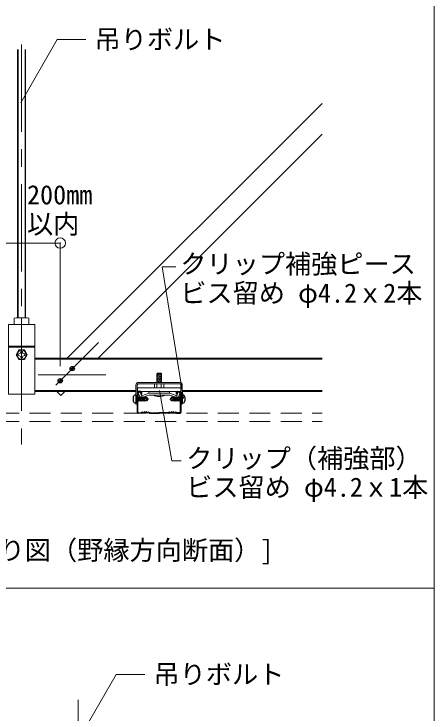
# Model space of a CAD drawing. Units: millimetres on the paper, enlarged 40 times, with parts at other scales. Extents: x -7800 to 7800, y -5387 to 5300.
# Drawn here: x -1041 to -78, y -2048 to -445 of the extents above; entities that cross this region are included whole.
import ezdxf
from ezdxf.enums import TextEntityAlignment as Align

# ---------------------------------------------------------------- set-up
doc = ezdxf.new("R2010")
doc.units = ezdxf.units.MM
doc.header["$LTSCALE"] = 40
doc.header["$PDMODE"] = 32
doc.header["$PDSIZE"] = 24
for name, pattern in [('CHAIN1', [8, 5, -1, 1, -1]), ('DASHED1', [1.8, 1.2, -0.6]), ('DASHED2', [3, 2, -1])]:
    doc.linetypes.add(name, pattern=pattern)
for name, color, linetype, lineweight in [('5-0_中心線', 4, 'CHAIN1', 9), ('5-1_吊り材', 7, 'Continuous', 18), ('5-2_野縁受け', 3, 'Continuous', 18), ('5-3_野縁', 2, 'Continuous', 25), ('5-4_ブレース・補強材', 4, 'Continuous', 9), ('5-5_寸法', 4, 'Continuous', 9), ('5-6_文字・矢印', 7, 'Continuous', 18), ('5-A_クリップ', 7, 'Continuous', 18), ('5-B_補強金具・金具・その他', 3, 'Continuous', 18), ('5-C_ビス・アンカーボルト・強調図形', 2, 'Continuous', 25), ('5-D_パネル', 4, 'DASHED1', 9), ('F-3_野縁受け', 7, 'Continuous', 18)]:
    doc.layers.add(name, color=color, linetype=linetype, lineweight=lineweight)
doc.styles.add('ＭＳ ゴシック', font='')
doc.styles.get('ＭＳ ゴシック').set_extended_font_data('MS Gothic')

msp = doc.modelspace()

# ---------------------------------------------------------------- linework, layer by layer
at = {"layer": '5-0_中心線'}
for p, q in [((-1023.72, -515.1), (-1023.72, -1432.09)), ((-847.56, -1198.1), (-945.14, -1295.67)), ((-985.47, -1272.26), (-830.66, -1272.26)), ((-893.88, -2017.16), (-893.88, -2606.82))]:
    msp.add_line(p, q, dxfattribs=at)
at = {"layer": '5-1_吊り材'}
for p, q in [((-1032.72, -1141.26), (-1032.72, -526.43)), ((-1031.59, -1141.26), (-1031.59, -526.43)), ((-1015.84, -526.43), (-1015.84, -1141.26)), ((-1014.72, -526.43), (-1014.72, -1141.26)), ((-1040.52, -1142.06), (-1040.52, -1156.66)), ((-1015.32, -1141.26), (-1032.12, -1141.26)), ((-1023.72, -1142.06), (-1023.72, -1156.66)), ((-1006.92, -1142.06), (-1006.92, -1156.66)), ((-1053.72, -1156.66), (-993.72, -1156.66)), ((-993.72, -1156.66), (-993.72, -1316.66)), ((-1053.72, -1206.26), (-993.72, -1206.26)), ((-1053.72, -1209.03), (-993.72, -1209.03)), ((-1026.72, -1223.26), (-1030.3, -1224.35)), ((-1026.72, -1229.26), (-1030.3, -1228.18)), ((-1026.72, -1223.26), (-1025.63, -1219.68)), ((-1026.72, -1229.26), (-1025.63, -1232.84)), ((-1020.72, -1223.26), (-1021.8, -1219.68)), ((-1020.72, -1229.26), (-1021.8, -1232.84)), ((-1020.72, -1223.26), (-1017.14, -1224.35)), ((-1020.72, -1229.26), (-1017.14, -1228.18))]:
    msp.add_line(p, q, dxfattribs=at)
msp.add_lwpolyline([(-993.72, -1316.66), (-1053.72, -1316.66), (-1053.72, -1156.66)], dxfattribs=at)
msp.add_lwpolyline([(-1030.07, -1215.26), (-1017.37, -1215.26), (-1011.02, -1226.26), (-1017.37, -1237.26), (-1030.07, -1237.26), (-1036.42, -1226.26)], close=True, dxfattribs=at)
msp.add_circle((-1023.72, -1226.26), 10.48, dxfattribs=at)
for centre, radius, start, end in [((-1032.12, -1185.77), 44.51, 79.1199, 100.88008), ((-1015.32, -1185.77), 44.51, 79.1199, 100.88008), ((-1029.72, -1226.26), 2, 106.87448, 253.1255), ((-1023.72, -1220.26), 2, 16.87448, 163.1255), ((-1023.72, -1232.26), 2, 196.87448, 343.1255), ((-1017.72, -1226.26), 2, 286.87448, 73.1255)]:
    msp.add_arc(centre, radius, start, end, dxfattribs=at)
at = {"layer": '5-2_野縁受け'}
for p, q in [((-993.72, -1234.26), (-334.52, -1234.26)), ((-993.72, -1236.66), (-334.52, -1236.66)), ((-993.72, -1307.86), (-761.62, -1307.86)), ((-993.72, -1310.26), (-761.62, -1310.26)), ((-655.22, -1307.86), (-334.52, -1307.86)), ((-655.22, -1310.26), (-334.52, -1310.26))]:
    msp.add_line(p, q, dxfattribs=at)
at = {"layer": '5-3_野縁'}
for p, q in [((-758.42, -1312.26), (-758.42, -1358.18)), ((-757.42, -1358.22), (-757.42, -1312.26)), ((-750.42, -1310.26), (-756.42, -1310.26)), ((-750.42, -1311.26), (-756.42, -1311.26)), ((-749.42, -1316.26), (-749.42, -1312.26)), ((-748.42, -1316.26), (-748.42, -1312.26)), ((-668.42, -1316.26), (-668.42, -1312.26)), ((-667.42, -1316.26), (-667.42, -1312.26)), ((-666.42, -1310.26), (-660.42, -1310.26)), ((-666.42, -1311.26), (-660.42, -1311.26)), ((-659.42, -1358.22), (-659.42, -1312.26)), ((-658.42, -1312.26), (-658.42, -1358.18)), ((-749.42, -1316.26), (-748.42, -1316.26)), ((-667.42, -1316.26), (-668.42, -1316.26)), ((-756.42, -1359.26), (-749.25, -1359.26)), ((-756.42, -1359.26), (-749.25, -1359.26)), ((-749.25, -1360.26), (-756.42, -1360.26)), ((-749.25, -1360.26), (-756.42, -1360.26)), ((-747.13, -1357.56), (-748.54, -1358.97)), ((-748.54, -1358.97), (-747.13, -1357.56)), ((-746.42, -1358.26), (-747.83, -1359.68)), ((-746.42, -1358.26), (-747.83, -1359.68)), ((-732.42, -1358.26), (-731.01, -1359.68)), ((-731.71, -1357.56), (-730.3, -1358.97)), ((-729.59, -1359.26), (-708.42, -1359.26)), ((-729.59, -1360.26), (-708.42, -1360.26)), ((-687.24, -1359.26), (-708.42, -1359.26)), ((-687.24, -1360.26), (-708.42, -1360.26)), ((-685.12, -1357.56), (-686.54, -1358.97)), ((-684.42, -1358.26), (-685.83, -1359.68)), ((-670.42, -1358.26), (-669, -1359.68)), ((-670.42, -1358.26), (-669, -1359.68)), ((-669.71, -1357.56), (-668.29, -1358.97)), ((-668.29, -1358.97), (-669.71, -1357.56)), ((-660.42, -1359.26), (-667.59, -1359.26)), ((-660.42, -1359.26), (-667.59, -1359.26)), ((-667.59, -1360.26), (-660.42, -1360.26)), ((-667.59, -1360.26), (-660.42, -1360.26))]:
    msp.add_line(p, q, dxfattribs=at)
for centre, radius, start, end in [((-756.42, -1312.26), 2, 90.00299, 180.00299), ((-756.42, -1312.26), 1, 90.00299, 180.00299), ((-750.42, -1312.26), 2, 0.00299, 90.00299), ((-750.42, -1312.26), 1, 0.00299, 90.00299), ((-666.42, -1312.26), 2, 89.99699, 179.99699), ((-666.42, -1312.26), 1, 89.99699, 179.99699), ((-660.42, -1312.26), 2, 359.99699, 89.99699), ((-660.42, -1312.26), 1, 359.99699, 89.99699), ((-756.42, -1358.26), 2, 177.476, 270), ((-756.42, -1358.26), 2, 177.476, 270), ((-756.42, -1358.26), 1, 177.476, 270), ((-756.42, -1358.26), 1, 177.476, 270), ((-749.25, -1358.26), 1, 270, 314.99998), ((-749.25, -1358.26), 1, 269.99998, 314.99998), ((-749.25, -1358.26), 2, 270, 314.99998), ((-749.25, -1358.26), 2, 270, 315), ((-746.42, -1358.26), 1, 46.39717, 135), ((-743.92, -1355.64), 3.62, 226.39717, 313.60281), ((-743.92, -1355.64), 2.62, 226.39717, 313.60281), ((-741.42, -1358.26), 1, 36.86989, 133.60281), ((-739.42, -1356.76), 2.5, 216.86989, 323.1301), ((-739.42, -1356.76), 1.5, 216.86989, 323.1301), ((-737.42, -1358.26), 1, 46.39717, 143.1301), ((-737.42, -1358.26), 1, 36.86989, 143.1301), ((-734.92, -1355.64), 3.62, 226.39717, 313.60281), ((-734.92, -1355.64), 2.62, 226.39717, 313.60281), ((-732.42, -1358.26), 1, 44.99998, 133.60281), ((-729.59, -1358.26), 2, 225, 270), ((-729.59, -1358.26), 1, 225, 270), ((-687.24, -1358.26), 1, 270, 315), ((-687.24, -1358.26), 2, 270, 315), ((-684.42, -1358.26), 1, 46.39719, 135.00002), ((-681.92, -1355.64), 3.62, 226.39719, 313.60283), ((-681.92, -1355.64), 2.62, 226.39719, 313.60283), ((-679.42, -1358.26), 1, 36.8699, 143.13011), ((-679.42, -1358.26), 1, 36.8699, 133.60283), ((-677.42, -1356.76), 2.5, 216.8699, 323.13011), ((-677.42, -1356.76), 1.5, 216.8699, 323.13011), ((-675.42, -1358.26), 1, 46.39719, 143.13011), ((-672.92, -1355.64), 3.62, 226.39719, 313.60283), ((-672.92, -1355.64), 2.62, 226.39719, 313.60283), ((-670.42, -1358.26), 1, 45, 133.60283), ((-667.59, -1358.26), 2, 225.00002, 270), ((-667.59, -1358.26), 2, 225, 270), ((-667.59, -1358.26), 1, 225.00002, 270), ((-667.59, -1358.26), 1, 225, 270), ((-660.42, -1358.26), 2, 269.99997, 2.524), ((-660.42, -1358.26), 2, 270, 2.524), ((-660.42, -1358.26), 1, 269.99997, 2.524), ((-660.42, -1358.26), 1, 270, 2.524)]:
    msp.add_arc(centre, radius, start, end, dxfattribs=at)
at = {"layer": '5-4_ブレース・補強材'}
for p, q in [((-334.52, -649.7), (-919.08, -1234.26)), ((-334.52, -720.41), (-848.37, -1234.26)), ((-942.93, -1310.26), (-933.65, -1319.54)), ((-924.37, -1310.26), (-933.65, -1319.54))]:
    msp.add_line(p, q, dxfattribs=at)
at = {"layer": '5-5_寸法'}
for p, q in [((-1023.72, -970.02), (-935.2, -970.02)), ((-935.2, -970.02), (-935.2, -1252.07))]:
    msp.add_line(p, q, dxfattribs=at)
msp.add_lwpolyline([(-1023.72, -970.02), (-1112.24, -970.02), (-1112.24, -1252.07)], dxfattribs=at)
at = {"layer": '5-5_寸法', "color": 7}
msp.add_point((-935.2, -970.02), dxfattribs=at)
at = {"layer": '5-6_文字・矢印'}
for p, q in [((-652.37, -1326.17), (-701.5, -1024.37)), ((-701.5, -1024.37), (-670.05, -1024.37))]:
    msp.add_line(p, q, dxfattribs=at)
for points in [[(-1025.69, -648.5), (-941.95, -503.46), (-876.1, -503.46)], [(-707.81, -1307.98), (-679.35, -1469.39), (-657.97, -1469.39)], [(-890.56, -2104.13), (-806.82, -1959.09), (-740.97, -1959.09)]]:
    msp.add_lwpolyline(points, dxfattribs=at)
at = {"layer": '5-A_クリップ'}
for p, q in [((-702.36, -1271), (-714.36, -1272.68)), ((-714.36, -1272.68), (-712.86, -1273.47)), ((-702.36, -1273), (-714.36, -1274.68)), ((-714.36, -1274.68), (-712.86, -1275.47)), ((-702.36, -1275), (-714.36, -1276.68)), ((-714.36, -1276.68), (-712.86, -1277.47)), ((-702.36, -1277), (-714.36, -1278.68)), ((-714.36, -1278.68), (-712.86, -1279.47)), ((-702.36, -1279), (-714.36, -1280.68)), ((-714.36, -1280.68), (-712.86, -1281.47)), ((-702.36, -1281), (-714.36, -1282.68)), ((-712.86, -1268.68), (-703.86, -1268.68)), ((-712.86, -1289.5), (-712.86, -1268.68)), ((-702.36, -1269), (-703.86, -1268.68)), ((-703.86, -1289.5), (-703.86, -1268.74)), ((-702.36, -1271), (-703.86, -1270.21)), ((-702.36, -1273), (-703.86, -1272.21)), ((-702.36, -1275), (-703.86, -1274.21)), ((-702.36, -1277), (-703.86, -1276.21)), ((-702.36, -1279), (-703.86, -1278.21)), ((-702.36, -1281), (-703.86, -1280.21)), ((-702.36, -1283), (-703.86, -1282.21)), ((-719.36, -1294.7), (-719.36, -1301.7)), ((-718.02, -1293.03), (-718.96, -1293.5)), ((-718.02, -1293.03), (-718.96, -1293.5)), ((-717.36, -1292.7), (-699.36, -1292.7)), ((-716.64, -1292.88), (-713.36, -1293.7)), ((-716.64, -1292.88), (-713.36, -1293.7)), ((-714.36, -1282.68), (-712.86, -1283.47)), ((-702.36, -1283), (-714.36, -1284.68)), ((-714.36, -1284.68), (-712.86, -1285.47)), ((-702.36, -1285), (-714.36, -1286.68)), ((-714.36, -1286.68), (-712.86, -1287.47)), ((-702.36, -1287), (-714.36, -1288.68)), ((-714.36, -1288.68), (-712.86, -1289.47)), ((-713.36, -1293.7), (-713.36, -1293.74)), ((-713.36, -1293.74), (-713.36, -1301.7)), ((-702.36, -1289), (-705.96, -1289.5)), ((-703.92, -1293.49), (-703.36, -1293.69)), ((-703.92, -1293.49), (-703.36, -1293.69)), ((-702.36, -1285), (-703.86, -1284.21)), ((-702.36, -1287), (-703.86, -1286.21)), ((-702.36, -1289), (-703.86, -1288.21)), ((-700.07, -1292.88), (-703.36, -1293.69)), ((-700.07, -1292.88), (-703.36, -1293.69)), ((-703.36, -1293.69), (-703.36, -1301.7)), ((-698.7, -1293.03), (-697.77, -1293.49)), ((-698.7, -1293.03), (-697.77, -1293.49)), ((-697.36, -1294.7), (-697.36, -1301.7)), ((-758.36, -1301.7), (-758.36, -1310.3)), ((-758.36, -1301.7), (-658.36, -1301.7)), ((-751.94, -1312.28), (-756.26, -1313.85)), ((-751.94, -1312.28), (-756.26, -1313.85)), ((-753.46, -1321.54), (-756.26, -1313.85)), ((-753.87, -1320.42), (-756.26, -1313.85)), ((-749.07, -1320.17), (-751.94, -1312.28)), ((-749.07, -1320.17), (-751.94, -1312.28)), ((-732.34, -1314.08), (-749.07, -1320.17)), ((-732.34, -1310.3), (-732.34, -1314.08)), ((-732.34, -1314.08), (-708.36, -1314.08)), ((-719.36, -1301.7), (-697.36, -1301.7)), ((-684.37, -1314.08), (-708.36, -1314.08)), ((-684.37, -1314.08), (-708.36, -1314.08)), ((-684.37, -1314.08), (-708.36, -1314.08)), ((-684.37, -1314.08), (-669.57, -1319.47)), ((-684.34, -1310.3), (-684.34, -1314.09)), ((-667.65, -1320.17), (-665.47, -1312.06)), ((-665.47, -1312.06), (-661.03, -1313.25)), ((-663.15, -1321.16), (-661.03, -1313.25)), ((-747.53, -1324.28), (-732.14, -1318.68)), ((-730.78, -1318.68), (-732.14, -1318.68)), ((-708.36, -1318.68), (-730.78, -1318.68)), ((-694.36, -1318.68), (-722.36, -1318.68)), ((-708.36, -1318.68), (-685.93, -1318.68)), ((-708.36, -1318.68), (-688.9, -1318.68)), ((-708.36, -1318.68), (-690.07, -1318.68)), ((-689.38, -1318.68), (-685.93, -1318.68)), ((-688.4, -1318.68), (-684.58, -1318.68)), ((-678.09, -1321.04), (-684.58, -1318.68)), ((-669.18, -1324.28), (-679.57, -1320.5)), ((-670.15, -1319.26), (-667.65, -1320.17))]:
    msp.add_line(p, q, dxfattribs=at)
for points in [[(-702.36, -1269), (-714.36, -1270.68), (-712.86, -1271.47)], [(-758.36, -1310.3), (-658.36, -1310.3), (-658.36, -1301.7)]]:
    msp.add_lwpolyline(points, dxfattribs=at)
for centre, radius, start, end in [((-717.36, -1294.7), 2, 90, 180), ((-717.12, -1294.82), 2, 75.942, 116.60205), ((-717.12, -1294.82), 2, 75.942, 116.60205), ((-708.36, -1305.7), 13, 70.01814, 112.61984), ((-708.36, -1305.7), 13, 70.01814, 112.61984), ((-699.59, -1294.82), 2, 63.73468, 103.86021), ((-699.59, -1294.82), 2, 63.73468, 103.86021), ((-699.36, -1294.7), 2, 0, 90), ((-749.14, -1319.97), 4.6, 199.99997, 299.99998), ((-708.36, -1290.68), 31.3, 243.43494, 296.56505), ((-667.59, -1319.97), 4.6, 245, 345)]:
    msp.add_arc(centre, radius, start, end, dxfattribs=at)
at = {"layer": '5-B_補強金具・金具・その他'}
for p, q in [((-761.62, -1295.9), (-761.62, -1339.5)), ((-758.42, -1295.9), (-758.42, -1339.5)), ((-661.62, -1289.5), (-755.22, -1289.5)), ((-661.62, -1292.7), (-755.22, -1292.7)), ((-658.42, -1295.9), (-658.42, -1339.5)), ((-655.22, -1295.9), (-655.22, -1339.5)), ((-761.62, -1339.5), (-758.42, -1339.5)), ((-658.42, -1339.5), (-655.22, -1339.5))]:
    msp.add_line(p, q, dxfattribs=at)
for centre, radius, start, end in [((-755.22, -1295.9), 6.4, 90, 180.00244), ((-755.22, -1295.9), 3.2, 90, 180.00244), ((-661.62, -1295.9), 6.4, 359.99878, 90), ((-661.62, -1295.9), 3.2, 359.99878, 90)]:
    msp.add_arc(centre, radius, start, end, dxfattribs=at)
at = {"layer": '5-C_ビス・アンカーボルト・強調図形'}
for p, q in [((-912.52, -1258.05), (-902.52, -1258.05)), ((-907.52, -1253.05), (-907.52, -1263.05)), ((-935.2, -1280.73), (-935.2, -1290.73)), ((-940.2, -1285.73), (-930.2, -1285.73)), ((-762.66, -1318.52), (-761.66, -1318.52)), ((-761.66, -1318.52), (-761.66, -1336.52)), ((-755.73, -1323.27), (-755.33, -1323.77)), ((-753.83, -1323.77), (-755.73, -1323.77)), ((-755.73, -1325.58), (-754.35, -1332.52)), ((-755.33, -1323.77), (-753.83, -1331.27)), ((-753.32, -1322.52), (-753.83, -1323.77)), ((-753.83, -1323.77), (-752.33, -1331.27)), ((-753.32, -1322.52), (-751.32, -1332.52)), ((-753.32, -1322.52), (-752.3, -1323.77)), ((-750.8, -1323.77), (-752.3, -1323.77)), ((-752.3, -1323.77), (-750.8, -1331.27)), ((-750.29, -1322.52), (-750.8, -1323.77)), ((-750.8, -1323.77), (-749.3, -1331.27)), ((-750.29, -1322.52), (-748.29, -1332.52)), ((-750.29, -1322.52), (-749.27, -1323.77)), ((-747.77, -1323.77), (-749.27, -1323.77)), ((-749.27, -1323.77), (-747.77, -1331.27)), ((-747.26, -1322.52), (-747.77, -1323.77)), ((-747.77, -1323.77), (-746.27, -1331.27)), ((-747.26, -1322.52), (-745.26, -1332.52)), ((-747.26, -1322.52), (-746.24, -1323.77)), ((-744.74, -1323.77), (-746.24, -1323.77)), ((-746.24, -1323.77), (-744.74, -1331.27)), ((-744.23, -1322.52), (-744.74, -1323.77)), ((-744.74, -1323.77), (-743.24, -1331.27)), ((-744.23, -1322.52), (-742.23, -1332.52)), ((-744.23, -1322.52), (-743.21, -1323.77)), ((-743.42, -1323.52), (-737.71, -1323.52)), ((-743.21, -1323.77), (-735.37, -1329.17)), ((-743.21, -1323.77), (-741.71, -1331.27)), ((-737.71, -1323.52), (-733.71, -1327.52)), ((-733.71, -1327.52), (-737.71, -1331.52)), ((-683.12, -1327.52), (-679.12, -1323.52)), ((-679.12, -1331.52), (-683.12, -1327.52)), ((-673.62, -1331.27), (-681.47, -1325.86)), ((-679.12, -1323.52), (-675.02, -1323.52)), ((-675.12, -1323.77), (-674.61, -1322.52)), ((-673.62, -1331.27), (-675.12, -1323.77)), ((-673.59, -1323.77), (-674.61, -1322.52)), ((-672.61, -1332.52), (-674.61, -1322.52)), ((-673.59, -1323.77), (-672.09, -1323.77)), ((-672.09, -1331.27), (-673.59, -1323.77)), ((-672.09, -1323.77), (-671.58, -1322.52)), ((-670.59, -1331.27), (-672.09, -1323.77)), ((-670.56, -1323.77), (-671.58, -1322.52)), ((-669.58, -1332.52), (-671.58, -1322.52)), ((-670.56, -1323.77), (-669.06, -1323.77)), ((-669.06, -1331.27), (-670.56, -1323.77)), ((-669.06, -1323.77), (-668.55, -1322.52)), ((-667.56, -1331.27), (-669.06, -1323.77)), ((-667.53, -1323.77), (-668.55, -1322.52)), ((-666.55, -1332.52), (-668.55, -1322.52)), ((-667.53, -1323.77), (-666.03, -1323.77)), ((-666.03, -1331.27), (-667.53, -1323.77)), ((-666.03, -1323.77), (-665.52, -1322.52)), ((-664.53, -1331.27), (-666.03, -1323.77)), ((-664.5, -1323.77), (-665.52, -1322.52)), ((-663.52, -1332.52), (-665.52, -1322.52)), ((-664.5, -1323.77), (-663, -1323.77)), ((-663, -1331.27), (-664.5, -1323.77)), ((-663, -1323.77), (-662.49, -1322.52)), ((-661.5, -1331.27), (-663, -1323.77)), ((-661.47, -1323.77), (-662.49, -1322.52)), ((-661.1, -1329.45), (-662.49, -1322.52)), ((-654.17, -1318.52), (-655.17, -1318.52)), ((-655.17, -1336.52), (-655.17, -1318.52)), ((-762.66, -1336.52), (-761.66, -1336.52)), ((-755.36, -1331.27), (-754.35, -1332.52)), ((-753.83, -1331.27), (-754.35, -1332.52)), ((-752.33, -1331.27), (-753.83, -1331.27)), ((-752.33, -1331.27), (-751.32, -1332.52)), ((-750.8, -1331.27), (-751.32, -1332.52)), ((-749.3, -1331.27), (-750.8, -1331.27)), ((-749.3, -1331.27), (-748.29, -1332.52)), ((-747.77, -1331.27), (-748.29, -1332.52)), ((-746.27, -1331.27), (-747.77, -1331.27)), ((-746.27, -1331.27), (-745.26, -1332.52)), ((-744.74, -1331.27), (-745.26, -1332.52)), ((-743.24, -1331.27), (-744.74, -1331.27)), ((-743.24, -1331.27), (-742.23, -1332.52)), ((-741.71, -1331.27), (-742.23, -1332.52)), ((-737.71, -1331.52), (-741.82, -1331.52)), ((-673.42, -1331.52), (-679.12, -1331.52)), ((-672.61, -1332.52), (-673.62, -1331.27)), ((-672.61, -1332.52), (-672.09, -1331.27)), ((-672.09, -1331.27), (-670.59, -1331.27)), ((-669.58, -1332.52), (-670.59, -1331.27)), ((-669.58, -1332.52), (-669.06, -1331.27)), ((-669.06, -1331.27), (-667.56, -1331.27)), ((-666.55, -1332.52), (-667.56, -1331.27)), ((-666.55, -1332.52), (-666.03, -1331.27)), ((-666.03, -1331.27), (-664.53, -1331.27)), ((-663.52, -1332.52), (-664.53, -1331.27)), ((-663.52, -1332.52), (-663, -1331.27)), ((-663, -1331.27), (-661.1, -1331.27)), ((-661.1, -1331.76), (-661.5, -1331.27)), ((-654.17, -1336.52), (-655.17, -1336.52))]:
    msp.add_line(p, q, dxfattribs=at)
at = {"layer": '5-C_ビス・アンカーボルト・強調図形', "linetype": 'DASHED2'}
for p, q in [((-755.77, -1323.73), (-761.67, -1323.73)), ((-761.64, -1323.76), (-761.65, -1323.76)), ((-756.38, -1322.48), (-756.9, -1323.73)), ((-756.9, -1323.73), (-755.77, -1329.37)), ((-756.38, -1322.48), (-755.77, -1325.55)), ((-756.38, -1322.48), (-755.77, -1323.24)), ((-661.07, -1323.8), (-655.17, -1323.8)), ((-659.94, -1331.3), (-661.07, -1325.66)), ((-660.45, -1332.55), (-661.07, -1329.48)), ((-655.19, -1323.78), (-655.12, -1323.78)), ((-761.64, -1331.26), (-761.71, -1331.26)), ((-755.77, -1331.23), (-761.67, -1331.23)), ((-661.07, -1331.3), (-655.17, -1331.3)), ((-660.45, -1332.55), (-661.07, -1331.79)), ((-660.45, -1332.55), (-659.94, -1331.3)), ((-655.19, -1331.28), (-655.18, -1331.28))]:
    msp.add_line(p, q, dxfattribs=at)
at = {"layer": '5-C_ビス・アンカーボルト・強調図形'}
for points in [[(-755.74, -1329.4), (-755.37, -1331.26), (-755.74, -1331.26)], [(-661.09, -1325.63), (-661.46, -1323.78), (-661.09, -1323.78)]]:
    msp.add_lwpolyline(points, dxfattribs=at)
for centre in [(-907.52, -1258.05), (-935.2, -1285.73)]:
    msp.add_circle(centre, 5, dxfattribs=at)
for centre, radius, start, end in [((-747.01, -1327.52), 21.25, 166.10516, 180.00122), ((-747.01, -1327.52), 21.25, 180.0012, 193.89726), ((-762.66, -1323.65), 5.13, 90.00122, 166.10516), ((-735.37, -1329.17), 3.32, 145.44877, 225.00122), ((-681.47, -1325.86), 3.32, 325.44756, 45), ((-654.17, -1323.64), 5.13, 13.89604, 90), ((-669.82, -1327.52), 21.25, 359.99998, 13.89604), ((-669.82, -1327.52), 21.25, 346.10394, 0), ((-762.66, -1331.39), 5.13, 193.89726, 270.00122), ((-654.17, -1331.39), 5.13, 270, 346.10394)]:
    msp.add_arc(centre, radius, start, end, dxfattribs=at)
at = {"layer": '5-D_パネル'}
for p, q in [((-1725.53, -1360.26), (-334.52, -1360.26)), ((-1725.53, -1379.26), (-334.52, -1379.26))]:
    msp.add_line(p, q, dxfattribs=at)
at = {"layer": 'F-3_野縁受け', "color": 3}
for p, q in [((-78.18, 1060.25), (-78.18, -4583.77)), ((-1968.18, -1761.76), (-78.18, -1761.76))]:
    msp.add_line(p, q, dxfattribs=at)

# ---------------------------------------------------------------- texts
at = {"layer": '5-5_寸法', "style": 'ＭＳ ゴシック'}
for s, p in [('200mm', (-1011.3, -894.48)), ('以内', (-1011.3, -961.55))]:
    msp.add_text(s, height=43.99, dxfattribs=at).set_placement(p, align=Align.BOTTOM_LEFT)
at = {"layer": '5-6_文字・矢印', "style": 'ＭＳ ゴシック'}
for s, p in [('吊りボルト', (-856.41, -538.27)), ('クリップ補強ピース', (-659.82, -1053.05)), ('ビス留め φ4.2ｘ2本', (-659.82, -1119.95)), ('クリップ（補強部）', (-646.39, -1498.85)), ('ビス留め φ4.2ｘ1本', (-646.39, -1564.99)), ('[ ブレース下部納まり図（野縁方向断面）]', (-1616.11, -1709.52)), ('吊りボルト', (-721.29, -1993.91))]:
    msp.add_text(s, height=43.99, dxfattribs=at).set_placement(p, align=Align.BOTTOM_LEFT)

doc.saveas('drawing.dxf')
